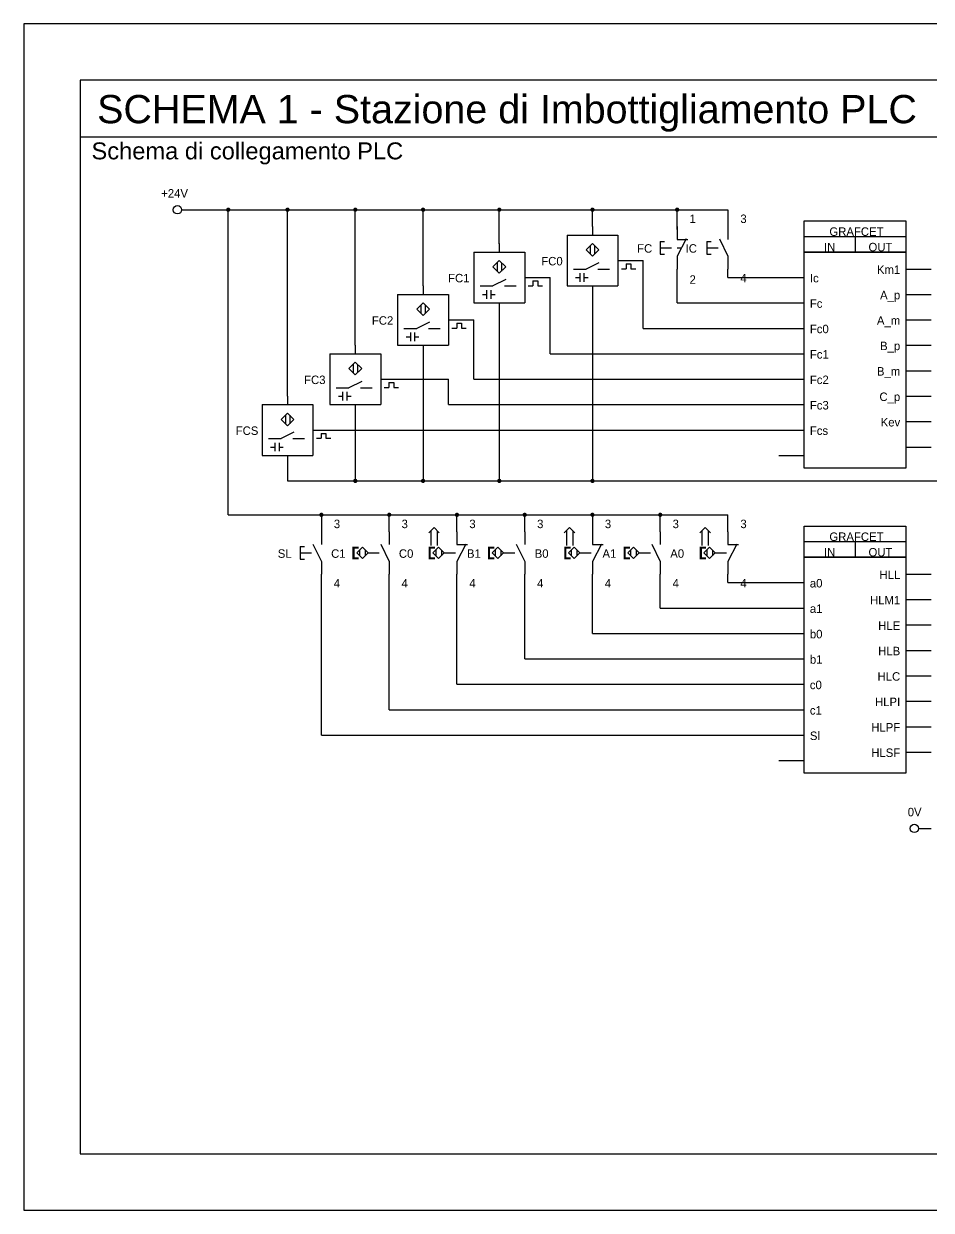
# Model space of a CAD drawing. Extents: x 1 to 1596, y -143 to 746.
# Drawn here: x 421.9 to 582.7, y -143.4 to 66.6 of the extents above; entities that cross this region are included whole.
import ezdxf
from ezdxf.enums import TextEntityAlignment as Align

# ---------------------------------------------------------------- set-up
doc = ezdxf.new("R2010")
doc.units = 0
doc.header["$MEASUREMENT"] = 0
doc.linetypes.add('AUSGEZOGEN', pattern=[0])
doc.linetypes.add('GESTRICHELT', pattern=[3, 2, -1])
for name, color, linetype in [('1', 7, 'AUSGEZOGEN'), ('LINES', 7, 'AUSGEZOGEN'), ('TCONNECTIONS', 7, 'AUSGEZOGEN')]:
    doc.layers.add(name, color=color, linetype=linetype)
for name, color, linetype, lineweight in [('Contorni', 7, 'Continuous', 30), ('FOGLIO', 30, 'Continuous', 30), ('testi', 5, 'Continuous', 13)]:
    doc.layers.add(name, color=color, linetype=linetype, lineweight=lineweight)
doc.styles.add('Testi 2', font='arial.ttf', dxfattribs={"height": 3})
doc.styles.add('Titoli', font='arial.ttf', dxfattribs={"height": 4})

# ---------------------------------------------------------------- blocks, each defined once
blk = doc.blocks.new('B2')
at = {"layer": '1', "color": 7}
for p, q in [((4.5, 38.25), (4.5, 43.75)), ((4.5, 43.75), (22.5, 43.75)), ((22.5, 43.75), (22.5, 38.25)), ((4.5, 41), (22.5, 41)), ((13.5, 41), (13.5, 38.25)), ((4.5, 0), (4.5, 38.25)), ((4.5, 38.25), (22.5, 38.25)), ((22.5, 38.25), (4.5, 38.25)), ((22.5, 38.25), (22.5, 0)), ((0, 33.75), (4.5, 33.75)), ((22.5, 35.25), (27, 35.25)), ((22.5, 30.75), (27, 30.75)), ((0, 29.25), (4.5, 29.25)), ((22.5, 26.25), (27, 26.25)), ((0, 24.75), (4.5, 24.75)), ((22.5, 21.75), (27, 21.75)), ((0, 20.25), (4.5, 20.25)), ((22.5, 17.25), (27, 17.25)), ((0, 15.75), (4.5, 15.75)), ((22.5, 12.75), (27, 12.75)), ((0, 11.25), (4.5, 11.25)), ((0, 6.75), (4.5, 6.75)), ((22.5, 8.25), (27, 8.25)), ((0, 2.25), (4.5, 2.25)), ((22.5, 3.75), (27, 3.75)), ((22.5, 0), (4.5, 0))]:
    blk.add_line(p, q, dxfattribs=at)
for s, p in [('GRAFCET', (13.75, 41.12)), ('IN', (9, 38.38)), ('OUT', (18, 38.38))]:
    blk.add_text(s, height=1.5, dxfattribs=at).set_placement(p, align=Align.CENTER)
for s, p in [('Km1', (21.5, 34.39)), ('A_p', (21.5, 29.89)), ('A_m', (21.5, 25.39)), ('B_p', (21.5, 20.89)), ('B_m', (21.5, 16.39)), ('C_p', (21.5, 11.89)), ('Kev', (21.5, 7.39))]:
    blk.add_text(s, height=1.5, dxfattribs=at).set_placement(p, align=Align.RIGHT)
for s, p in [('Ic', (5.5, 32.89)), ('Fc', (5.5, 28.39)), ('Fc0', (5.5, 23.89)), ('Fc1', (5.5, 19.39)), ('Fc2', (5.5, 14.89)), ('Fc3', (5.5, 10.39)), ('Fcs', (5.5, 5.89))]:
    blk.add_text(s, height=1.5, dxfattribs=at).set_placement(p)
blk = doc.blocks.new('B30')
at = {"layer": '1', "color": 7}
blk.add_line((2.25, 1.5), (4.5, 1.5), dxfattribs=at)
blk.add_circle((1.5, 1.5), 0.75, dxfattribs=at)
blk.add_text('  0V', height=1.5, dxfattribs=at).set_placement((1, 3.64), align=Align.CENTER)
blk = doc.blocks.new('B31')
at = {"layer": '1', "color": 7}
for p, q in [((4.5, 38.25), (4.5, 43.75)), ((4.5, 43.75), (22.5, 43.75)), ((22.5, 43.75), (22.5, 38.25)), ((4.5, 41), (22.5, 41)), ((13.5, 41), (13.5, 38.25)), ((4.5, 0), (4.5, 38.25)), ((4.5, 38.25), (22.5, 38.25)), ((22.5, 38.25), (4.5, 38.25)), ((22.5, 38.25), (22.5, 0)), ((0, 33.75), (4.5, 33.75)), ((22.5, 35.25), (27, 35.25)), ((22.5, 30.75), (27, 30.75)), ((0, 29.25), (4.5, 29.25)), ((22.5, 26.25), (27, 26.25)), ((0, 24.75), (4.5, 24.75)), ((22.5, 21.75), (27, 21.75)), ((0, 20.25), (4.5, 20.25)), ((22.5, 17.25), (27, 17.25)), ((0, 15.75), (4.5, 15.75)), ((22.5, 12.75), (27, 12.75)), ((0, 11.25), (4.5, 11.25)), ((0, 6.75), (4.5, 6.75)), ((22.5, 8.25), (27, 8.25)), ((0, 2.25), (4.5, 2.25)), ((22.5, 3.75), (27, 3.75)), ((22.5, 0), (4.5, 0))]:
    blk.add_line(p, q, dxfattribs=at)
for s, p in [('GRAFCET', (13.75, 41.12)), ('IN', (9, 38.38)), ('OUT', (18, 38.38))]:
    blk.add_text(s, height=1.5, dxfattribs=at).set_placement(p, align=Align.CENTER)
for s, p in [('HLL', (21.5, 34.39)), ('HLM1', (21.5, 29.89)), ('HLE', (21.5, 25.39)), ('HLB', (21.5, 20.89)), ('HLC', (21.5, 16.39)), ('HLPI', (21.5, 11.89)), ('HLPF', (21.5, 7.39)), ('HLSF', (21.5, 2.89))]:
    blk.add_text(s, height=1.5, dxfattribs=at).set_placement(p, align=Align.RIGHT)
for s, p in [('a0', (5.5, 32.89)), ('a1', (5.5, 28.39)), ('b0', (5.5, 23.89)), ('b1', (5.5, 19.39)), ('c0', (5.5, 14.89)), ('c1', (5.5, 10.39)), ('Sl', (5.5, 5.89))]:
    blk.add_text(s, height=1.5, dxfattribs=at).set_placement(p)
blk = doc.blocks.new('B32')
at = {"layer": '1', "color": 7}
blk.add_line((2.25, 1.5), (4.5, 1.5), dxfattribs=at)
blk.add_circle((1.5, 1.5), 0.75, dxfattribs=at)
blk.add_text('+24V', height=1.5, dxfattribs=at).set_placement((1, 3.64), align=Align.CENTER)
blk = doc.blocks.new('B33')
at = {"layer": '1', "color": 7}
for p, q in [((3, 7.5), (3, 5.25)), ((0, 4.88), (0, 2.62)), ((0, 4.88), (0.75, 4.88)), ((4.57, 5.33), (3, 2.25)), ((3, 5.25), (4.87, 5.25)), ((0, 2.62), (0.75, 2.62)), ((3, 2.25), (3, 0))]:
    blk.add_line(p, q, dxfattribs=at)
at = {"layer": '1', "color": 7, "linetype": 'GESTRICHELT'}
blk.add_line((0, 3.75), (3.75, 3.75), dxfattribs=at)
blk.add_line((0, 3.75), (3.75, 3.75), dxfattribs=at)
at = {"layer": '1', "color": 7}
for s, p in [('1', (5.75, 8.14)), ('FC', (-2.75, 2.89)), ('2', (5.75, -2.61))]:
    blk.add_text(s, height=1.5, dxfattribs=at).set_placement(p, align=Align.CENTER)
blk = doc.blocks.new('B34')
at = {"layer": 'TCONNECTIONS', "color": 7, "const_width": 0.375}
blk.add_lwpolyline([(1.3125, 1.5, 1), (1.6875, 1.5, 1)], format="xyb", close=True, dxfattribs=at)
blk = doc.blocks.new('B35')
at = {"layer": '1', "color": 7}
for p, q in [((3.75, 7.5), (3.75, 5.25)), ((0, 4.88), (0, 2.62)), ((0, 4.88), (0.75, 4.88)), ((2.25, 5.33), (3.75, 2.25)), ((0, 2.62), (0.75, 2.62)), ((3.75, 2.25), (3.75, 0))]:
    blk.add_line(p, q, dxfattribs=at)
at = {"layer": '1', "color": 7, "linetype": 'GESTRICHELT'}
blk.add_line((0, 3.75), (3, 3.75), dxfattribs=at)
blk.add_line((0, 3.75), (3, 3.75), dxfattribs=at)
at = {"layer": '1', "color": 7}
for s, p in [('3', (6.5, 8.14)), ('IC', (-2.75, 2.89)), ('4', (6.5, -2.36))]:
    blk.add_text(s, height=1.5, dxfattribs=at).set_placement(p, align=Align.CENTER)
blk = doc.blocks.new('B47')
at = {"layer": '1', "color": 7}
for p, q in [((-1.56, 8.25), (-2.5, 7.31)), ((-2.12, 7.69), (-2.12, 5.06)), ((-1.56, 8.25), (-0.62, 7.31)), ((-1, 7.69), (-1, 5.06)), ((2.5, 7.5), (2.5, 5.25)), ((-0.75, 4.75), (-1.75, 3.75)), ((-1.25, 4.25), (-1.25, 3.25)), ((-0.75, 4.75), (0.25, 3.75)), ((-0.25, 4.25), (-0.25, 3.25)), ((4.07, 5.33), (2.5, 2.25)), ((2.5, 5.25), (4.37, 5.25)), ((-1.75, 3.75), (-0.75, 2.75)), ((0.25, 3.75), (-0.75, 2.75)), ((2.5, 2.25), (2.5, 0))]:
    blk.add_line(p, q, dxfattribs=at)
at = {"layer": '1', "color": 7, "linetype": 'GESTRICHELT'}
blk.add_line((0.25, 3.75), (3.25, 3.75), dxfattribs=at)
blk.add_line((0.25, 3.75), (3.25, 3.75), dxfattribs=at)
at = {"layer": '1', "color": 7}
for points in [[(-2.13, 4.5), (-1.38, 4.88), (-2.13, 4.5), (-2.5, 4.88)], [(-2.13, 4.5), (-2.5, 4.88), (-2.13, 4.5), (-2.5, 2.62)], [(-2.5, 2.62), (-2.13, 3), (-2.5, 2.62), (-2.13, 4.5)], [(-2.13, 4.5), (-1.38, 4.5), (-2.13, 4.5), (-1.38, 4.88)], [(-2.5, 2.62), (-1.38, 2.62), (-2.5, 2.62), (-2.13, 3)], [(-1.38, 2.62), (-1.38, 3), (-1.38, 2.62), (-2.13, 3)]]:
    blk.add_solid(points, dxfattribs=at)
for s, p in [('3', (5.25, 8.14)), ('A0', (-6.5, 2.89)), ('4', (5.25, -2.36))]:
    blk.add_text(s, height=1.5, dxfattribs=at).set_placement(p, align=Align.CENTER)
blk = doc.blocks.new('B48')
at = {"layer": '1', "color": 7}
for p, q in [((2.5, 7.5), (2.5, 5.25)), ((-2.25, 4.75), (-3.25, 3.75)), ((-2.75, 4.25), (-2.75, 3.25)), ((-2.25, 4.75), (-1.25, 3.75)), ((-1.75, 4.25), (-1.75, 3.25)), ((1, 5.33), (2.5, 2.25)), ((-3.25, 3.75), (-2.25, 2.75)), ((-1.25, 3.75), (-2.25, 2.75)), ((2.5, 2.25), (2.5, 0))]:
    blk.add_line(p, q, dxfattribs=at)
at = {"layer": '1', "color": 7, "linetype": 'GESTRICHELT'}
blk.add_line((-1.25, 3.75), (1.75, 3.75), dxfattribs=at)
blk.add_line((-1.25, 3.75), (1.75, 3.75), dxfattribs=at)
at = {"layer": '1', "color": 7}
for points in [[(-3.63, 4.5), (-2.88, 4.88), (-3.63, 4.5), (-4, 4.88)], [(-3.63, 4.5), (-4, 4.88), (-3.63, 4.5), (-4, 2.62)], [(-4, 2.62), (-3.63, 3), (-4, 2.62), (-3.63, 4.5)], [(-3.63, 4.5), (-2.88, 4.5), (-3.63, 4.5), (-2.88, 4.88)], [(-4, 2.62), (-2.88, 2.62), (-4, 2.62), (-3.63, 3)], [(-2.88, 2.62), (-2.88, 3), (-2.88, 2.62), (-3.63, 3)]]:
    blk.add_solid(points, dxfattribs=at)
for s, p in [('3', (5.25, 8.14)), ('A1', (-6.5, 2.89)), ('4', (5.25, -2.36))]:
    blk.add_text(s, height=1.5, dxfattribs=at).set_placement(p, align=Align.CENTER)
blk = doc.blocks.new('B49')
at = {"layer": 'TCONNECTIONS', "color": 7, "const_width": 0.375}
blk.add_lwpolyline([(1.3125, 1.5, 1), (1.6875, 1.5, 1)], format="xyb", close=True, dxfattribs=at)
blk = doc.blocks.new('B50')
at = {"layer": 'TCONNECTIONS', "color": 7, "const_width": 0.375}
blk.add_lwpolyline([(1.3125, 1.5, 1), (1.6875, 1.5, 1)], format="xyb", close=True, dxfattribs=at)
blk = doc.blocks.new('B51')
at = {"layer": '1', "color": 7}
for p, q in [((-1.56, 8.25), (-2.5, 7.31)), ((-2.12, 7.69), (-2.12, 5.06)), ((-1.56, 8.25), (-0.62, 7.31)), ((-1, 7.69), (-1, 5.06)), ((2.5, 7.5), (2.5, 5.25)), ((-0.75, 4.75), (-1.75, 3.75)), ((-1.25, 4.25), (-1.25, 3.25)), ((-0.75, 4.75), (0.25, 3.75)), ((-0.25, 4.25), (-0.25, 3.25)), ((4.07, 5.33), (2.5, 2.25)), ((2.5, 5.25), (4.37, 5.25)), ((-1.75, 3.75), (-0.75, 2.75)), ((0.25, 3.75), (-0.75, 2.75)), ((2.5, 2.25), (2.5, 0))]:
    blk.add_line(p, q, dxfattribs=at)
at = {"layer": '1', "color": 7, "linetype": 'GESTRICHELT'}
blk.add_line((0.25, 3.75), (3.25, 3.75), dxfattribs=at)
blk.add_line((0.25, 3.75), (3.25, 3.75), dxfattribs=at)
at = {"layer": '1', "color": 7}
for points in [[(-2.13, 4.5), (-1.38, 4.88), (-2.13, 4.5), (-2.5, 4.88)], [(-2.13, 4.5), (-2.5, 4.88), (-2.13, 4.5), (-2.5, 2.62)], [(-2.5, 2.62), (-2.13, 3), (-2.5, 2.62), (-2.13, 4.5)], [(-2.13, 4.5), (-1.38, 4.5), (-2.13, 4.5), (-1.38, 4.88)], [(-2.5, 2.62), (-1.38, 2.62), (-2.5, 2.62), (-2.13, 3)], [(-1.38, 2.62), (-1.38, 3), (-1.38, 2.62), (-2.13, 3)]]:
    blk.add_solid(points, dxfattribs=at)
for s, p in [('3', (5.25, 8.14)), ('B0', (-6.5, 2.89)), ('4', (5.25, -2.36))]:
    blk.add_text(s, height=1.5, dxfattribs=at).set_placement(p, align=Align.CENTER)
blk = doc.blocks.new('B52')
at = {"layer": '1', "color": 7}
for p, q in [((2.5, 7.5), (2.5, 5.25)), ((-2.25, 4.75), (-3.25, 3.75)), ((-2.75, 4.25), (-2.75, 3.25)), ((-2.25, 4.75), (-1.25, 3.75)), ((-1.75, 4.25), (-1.75, 3.25)), ((1, 5.33), (2.5, 2.25)), ((-3.25, 3.75), (-2.25, 2.75)), ((-1.25, 3.75), (-2.25, 2.75)), ((2.5, 2.25), (2.5, 0))]:
    blk.add_line(p, q, dxfattribs=at)
at = {"layer": '1', "color": 7, "linetype": 'GESTRICHELT'}
blk.add_line((-1.25, 3.75), (1.75, 3.75), dxfattribs=at)
blk.add_line((-1.25, 3.75), (1.75, 3.75), dxfattribs=at)
at = {"layer": '1', "color": 7}
for points in [[(-3.63, 4.5), (-2.88, 4.88), (-3.63, 4.5), (-4, 4.88)], [(-3.63, 4.5), (-4, 4.88), (-3.63, 4.5), (-4, 2.62)], [(-4, 2.62), (-3.63, 3), (-4, 2.62), (-3.63, 4.5)], [(-3.63, 4.5), (-2.88, 4.5), (-3.63, 4.5), (-2.88, 4.88)], [(-4, 2.62), (-2.88, 2.62), (-4, 2.62), (-3.63, 3)], [(-2.88, 2.62), (-2.88, 3), (-2.88, 2.62), (-3.63, 3)]]:
    blk.add_solid(points, dxfattribs=at)
for s, p in [('3', (5.25, 8.14)), ('B1', (-6.5, 2.89)), ('4', (5.25, -2.36))]:
    blk.add_text(s, height=1.5, dxfattribs=at).set_placement(p, align=Align.CENTER)
blk = doc.blocks.new('B53')
at = {"layer": 'TCONNECTIONS', "color": 7, "const_width": 0.375}
blk.add_lwpolyline([(1.3125, 1.5, 1), (1.6875, 1.5, 1)], format="xyb", close=True, dxfattribs=at)
blk = doc.blocks.new('B54')
at = {"layer": '1', "color": 7}
for p, q in [((-1.56, 8.25), (-2.5, 7.31)), ((-2.12, 7.69), (-2.12, 5.06)), ((-1.56, 8.25), (-0.62, 7.31)), ((-1, 7.69), (-1, 5.06)), ((2.5, 7.5), (2.5, 5.25)), ((-0.75, 4.75), (-1.75, 3.75)), ((-1.25, 4.25), (-1.25, 3.25)), ((-0.75, 4.75), (0.25, 3.75)), ((-0.25, 4.25), (-0.25, 3.25)), ((4.07, 5.33), (2.5, 2.25)), ((2.5, 5.25), (4.37, 5.25)), ((-1.75, 3.75), (-0.75, 2.75)), ((0.25, 3.75), (-0.75, 2.75)), ((2.5, 2.25), (2.5, 0))]:
    blk.add_line(p, q, dxfattribs=at)
at = {"layer": '1', "color": 7, "linetype": 'GESTRICHELT'}
blk.add_line((0.25, 3.75), (3.25, 3.75), dxfattribs=at)
blk.add_line((0.25, 3.75), (3.25, 3.75), dxfattribs=at)
at = {"layer": '1', "color": 7}
for points in [[(-2.13, 4.5), (-1.38, 4.88), (-2.13, 4.5), (-2.5, 4.88)], [(-2.13, 4.5), (-2.5, 4.88), (-2.13, 4.5), (-2.5, 2.62)], [(-2.5, 2.62), (-2.13, 3), (-2.5, 2.62), (-2.13, 4.5)], [(-2.13, 4.5), (-1.38, 4.5), (-2.13, 4.5), (-1.38, 4.88)], [(-2.5, 2.62), (-1.38, 2.62), (-2.5, 2.62), (-2.13, 3)], [(-1.38, 2.62), (-1.38, 3), (-1.38, 2.62), (-2.13, 3)]]:
    blk.add_solid(points, dxfattribs=at)
for s, p in [('3', (5.25, 8.14)), ('C0', (-6.5, 2.89)), ('4', (5.25, -2.36))]:
    blk.add_text(s, height=1.5, dxfattribs=at).set_placement(p, align=Align.CENTER)
blk = doc.blocks.new('B55')
at = {"layer": 'TCONNECTIONS', "color": 7, "const_width": 0.375}
blk.add_lwpolyline([(1.3125, 1.5, 1), (1.6875, 1.5, 1)], format="xyb", close=True, dxfattribs=at)
blk = doc.blocks.new('B56')
at = {"layer": '1', "color": 7}
for p, q in [((2.5, 7.5), (2.5, 5.25)), ((-2.25, 4.75), (-3.25, 3.75)), ((-2.75, 4.25), (-2.75, 3.25)), ((-2.25, 4.75), (-1.25, 3.75)), ((-1.75, 4.25), (-1.75, 3.25)), ((1, 5.33), (2.5, 2.25)), ((-3.25, 3.75), (-2.25, 2.75)), ((-1.25, 3.75), (-2.25, 2.75)), ((2.5, 2.25), (2.5, 0))]:
    blk.add_line(p, q, dxfattribs=at)
at = {"layer": '1', "color": 7, "linetype": 'GESTRICHELT'}
blk.add_line((-1.25, 3.75), (1.75, 3.75), dxfattribs=at)
blk.add_line((-1.25, 3.75), (1.75, 3.75), dxfattribs=at)
at = {"layer": '1', "color": 7}
for points in [[(-3.63, 4.5), (-2.88, 4.88), (-3.63, 4.5), (-4, 4.88)], [(-3.63, 4.5), (-4, 4.88), (-3.63, 4.5), (-4, 2.62)], [(-4, 2.62), (-3.63, 3), (-4, 2.62), (-3.63, 4.5)], [(-3.63, 4.5), (-2.88, 4.5), (-3.63, 4.5), (-2.88, 4.88)], [(-4, 2.62), (-2.88, 2.62), (-4, 2.62), (-3.63, 3)], [(-2.88, 2.62), (-2.88, 3), (-2.88, 2.62), (-3.63, 3)]]:
    blk.add_solid(points, dxfattribs=at)
for s, p in [('3', (5.25, 8.14)), ('C1', (-6.5, 2.89)), ('4', (5.25, -2.36))]:
    blk.add_text(s, height=1.5, dxfattribs=at).set_placement(p, align=Align.CENTER)
blk = doc.blocks.new('B57')
at = {"layer": 'TCONNECTIONS', "color": 7, "const_width": 0.375}
blk.add_lwpolyline([(1.3125, 1.5, 1), (1.6875, 1.5, 1)], format="xyb", close=True, dxfattribs=at)
blk = doc.blocks.new('B58')
at = {"layer": '1', "color": 7}
for p, q in [((3.75, 7.5), (3.75, 5.25)), ((0, 4.88), (0, 2.62)), ((0, 4.88), (0.75, 4.88)), ((2.25, 5.33), (3.75, 2.25)), ((0, 2.62), (0.75, 2.62)), ((3.75, 2.25), (3.75, 0))]:
    blk.add_line(p, q, dxfattribs=at)
at = {"layer": '1', "color": 7, "linetype": 'GESTRICHELT'}
blk.add_line((0, 3.75), (3, 3.75), dxfattribs=at)
blk.add_line((0, 3.75), (3, 3.75), dxfattribs=at)
at = {"layer": '1', "color": 7}
for s, p in [('3', (6.5, 8.14)), ('SL', (-2.75, 2.89)), ('4', (6.5, -2.36))]:
    blk.add_text(s, height=1.5, dxfattribs=at).set_placement(p, align=Align.CENTER)
blk = doc.blocks.new('B62')
at = {"layer": '1', "color": 7}
for p, q in [((0, 10.5), (0, 1.5)), ((0, 10.5), (9, 10.5)), ((4.5, 12), (4.5, 10.5)), ((9, 10.5), (9, 1.5)), ((4.5, 9), (3.37, 7.88)), ((4.12, 8.62), (4.12, 7.12)), ((4.5, 9), (5.63, 7.88)), ((4.88, 8.62), (4.88, 7.12)), ((3.37, 7.88), (4.5, 6.75)), ((5.63, 7.88), (4.5, 6.75)), ((1.12, 4.5), (3.19, 4.5)), ((3, 4.5), (3.37, 4.5)), ((5.63, 5.62), (3.37, 4.5)), ((5.44, 4.5), (7.5, 4.5)), ((9, 6), (12, 6)), ((9.62, 4.54), (10.46, 4.54)), ((10.46, 5.39), (10.46, 4.54)), ((10.46, 5.39), (11.31, 5.39)), ((11.31, 5.39), (11.31, 4.54)), ((11.31, 4.54), (12.15, 4.54)), ((1.5, 3), (2.25, 3)), ((2.25, 3.75), (2.25, 2.25)), ((3, 3.75), (3, 2.25)), ((3, 3), (3.75, 3)), ((0, 1.5), (9, 1.5)), ((4.5, 1.5), (4.5, 0)), ((4.5, 1.5), (4.5, 0))]:
    blk.add_line(p, q, dxfattribs=at)
blk.add_text('FC0', height=1.5, dxfattribs=at).set_placement((-2.67, 5.14), align=Align.CENTER)
blk = doc.blocks.new('B63')
at = {"layer": '1', "color": 7}
for p, q in [((0, 10.5), (0, 1.5)), ((0, 10.5), (9, 10.5)), ((4.5, 12), (4.5, 10.5)), ((9, 10.5), (9, 1.5)), ((4.5, 9), (3.37, 7.88)), ((4.12, 8.62), (4.12, 7.12)), ((4.5, 9), (5.63, 7.88)), ((4.88, 8.62), (4.88, 7.12)), ((3.37, 7.88), (4.5, 6.75)), ((5.63, 7.88), (4.5, 6.75)), ((1.12, 4.5), (3.19, 4.5)), ((3, 4.5), (3.37, 4.5)), ((5.63, 5.62), (3.37, 4.5)), ((5.44, 4.5), (7.5, 4.5)), ((9, 6), (12, 6)), ((9.62, 4.54), (10.46, 4.54)), ((10.46, 5.39), (10.46, 4.54)), ((10.46, 5.39), (11.31, 5.39)), ((11.31, 5.39), (11.31, 4.54)), ((11.31, 4.54), (12.15, 4.54)), ((1.5, 3), (2.25, 3)), ((2.25, 3.75), (2.25, 2.25)), ((3, 3.75), (3, 2.25)), ((3, 3), (3.75, 3)), ((0, 1.5), (9, 1.5)), ((4.5, 1.5), (4.5, 0)), ((4.5, 1.5), (4.5, 0))]:
    blk.add_line(p, q, dxfattribs=at)
blk.add_text('FC2', height=1.5, dxfattribs=at).set_placement((-2.67, 5.14), align=Align.CENTER)
blk = doc.blocks.new('B64')
at = {"layer": '1', "color": 7}
for p, q in [((0, 10.5), (0, 1.5)), ((0, 10.5), (9, 10.5)), ((4.5, 12), (4.5, 10.5)), ((9, 10.5), (9, 1.5)), ((4.5, 9), (3.37, 7.88)), ((4.12, 8.62), (4.12, 7.12)), ((4.5, 9), (5.63, 7.88)), ((4.88, 8.62), (4.88, 7.12)), ((3.37, 7.88), (4.5, 6.75)), ((5.63, 7.88), (4.5, 6.75)), ((1.12, 4.5), (3.19, 4.5)), ((3, 4.5), (3.37, 4.5)), ((5.63, 5.62), (3.37, 4.5)), ((5.44, 4.5), (7.5, 4.5)), ((9, 6), (12, 6)), ((9.62, 4.54), (10.46, 4.54)), ((10.46, 5.39), (10.46, 4.54)), ((10.46, 5.39), (11.31, 5.39)), ((11.31, 5.39), (11.31, 4.54)), ((11.31, 4.54), (12.15, 4.54)), ((1.5, 3), (2.25, 3)), ((2.25, 3.75), (2.25, 2.25)), ((3, 3.75), (3, 2.25)), ((3, 3), (3.75, 3)), ((0, 1.5), (9, 1.5)), ((4.5, 1.5), (4.5, 0)), ((4.5, 1.5), (4.5, 0))]:
    blk.add_line(p, q, dxfattribs=at)
blk.add_text('FC1', height=1.5, dxfattribs=at).set_placement((-2.67, 5.14), align=Align.CENTER)
blk = doc.blocks.new('B65')
at = {"layer": '1', "color": 7}
for p, q in [((0, 10.5), (0, 1.5)), ((0, 10.5), (9, 10.5)), ((4.5, 12), (4.5, 10.5)), ((9, 10.5), (9, 1.5)), ((4.5, 9), (3.37, 7.88)), ((4.12, 8.62), (4.12, 7.12)), ((4.5, 9), (5.63, 7.88)), ((4.88, 8.62), (4.88, 7.12)), ((3.37, 7.88), (4.5, 6.75)), ((5.63, 7.88), (4.5, 6.75)), ((1.12, 4.5), (3.19, 4.5)), ((3, 4.5), (3.37, 4.5)), ((5.63, 5.62), (3.37, 4.5)), ((5.44, 4.5), (7.5, 4.5)), ((9, 6), (12, 6)), ((9.62, 4.54), (10.46, 4.54)), ((10.46, 5.39), (10.46, 4.54)), ((10.46, 5.39), (11.31, 5.39)), ((11.31, 5.39), (11.31, 4.54)), ((11.31, 4.54), (12.15, 4.54)), ((1.5, 3), (2.25, 3)), ((2.25, 3.75), (2.25, 2.25)), ((3, 3.75), (3, 2.25)), ((3, 3), (3.75, 3)), ((0, 1.5), (9, 1.5)), ((4.5, 1.5), (4.5, 0)), ((4.5, 1.5), (4.5, 0))]:
    blk.add_line(p, q, dxfattribs=at)
blk.add_text('FC3', height=1.5, dxfattribs=at).set_placement((-2.67, 5.14), align=Align.CENTER)
blk = doc.blocks.new('B66')
at = {"layer": '1', "color": 7}
for p, q in [((0, 10.5), (0, 1.5)), ((0, 10.5), (9, 10.5)), ((4.5, 12), (4.5, 10.5)), ((9, 10.5), (9, 1.5)), ((4.5, 9), (3.37, 7.88)), ((4.12, 8.62), (4.12, 7.12)), ((4.5, 9), (5.63, 7.88)), ((4.88, 8.62), (4.88, 7.12)), ((3.37, 7.88), (4.5, 6.75)), ((5.63, 7.88), (4.5, 6.75)), ((1.12, 4.5), (3.19, 4.5)), ((3, 4.5), (3.37, 4.5)), ((5.63, 5.62), (3.37, 4.5)), ((5.44, 4.5), (7.5, 4.5)), ((9, 6), (12, 6)), ((9.62, 4.54), (10.46, 4.54)), ((10.46, 5.39), (10.46, 4.54)), ((10.46, 5.39), (11.31, 5.39)), ((11.31, 5.39), (11.31, 4.54)), ((11.31, 4.54), (12.15, 4.54)), ((1.5, 3), (2.25, 3)), ((2.25, 3.75), (2.25, 2.25)), ((3, 3.75), (3, 2.25)), ((3, 3), (3.75, 3)), ((0, 1.5), (9, 1.5)), ((4.5, 1.5), (4.5, 0)), ((4.5, 1.5), (4.5, 0))]:
    blk.add_line(p, q, dxfattribs=at)
blk.add_text('FCS', height=1.5, dxfattribs=at).set_placement((-2.67, 5.14), align=Align.CENTER)
blk = doc.blocks.new('B67')
at = {"layer": 'TCONNECTIONS', "color": 7, "const_width": 0.375}
blk.add_lwpolyline([(1.3125, 1.5, 1), (1.6875, 1.5, 1)], format="xyb", close=True, dxfattribs=at)
blk = doc.blocks.new('B68')
at = {"layer": 'TCONNECTIONS', "color": 7, "const_width": 0.375}
blk.add_lwpolyline([(1.3125, 1.5, 1), (1.6875, 1.5, 1)], format="xyb", close=True, dxfattribs=at)
blk = doc.blocks.new('B69')
at = {"layer": 'TCONNECTIONS', "color": 7, "const_width": 0.375}
blk.add_lwpolyline([(1.3125, 1.5, 1), (1.6875, 1.5, 1)], format="xyb", close=True, dxfattribs=at)
blk = doc.blocks.new('B70')
at = {"layer": 'TCONNECTIONS', "color": 7, "const_width": 0.375}
blk.add_lwpolyline([(1.3125, 1.5, 1), (1.6875, 1.5, 1)], format="xyb", close=True, dxfattribs=at)
blk = doc.blocks.new('B71')
at = {"layer": 'TCONNECTIONS', "color": 7, "const_width": 0.375}
blk.add_lwpolyline([(1.3125, 1.5, 1), (1.6875, 1.5, 1)], format="xyb", close=True, dxfattribs=at)
blk = doc.blocks.new('B72')
at = {"layer": 'TCONNECTIONS', "color": 7, "const_width": 0.375}
blk.add_lwpolyline([(1.3125, 1.5, 1), (1.6875, 1.5, 1)], format="xyb", close=True, dxfattribs=at)
blk = doc.blocks.new('B73')
at = {"layer": 'TCONNECTIONS', "color": 7, "const_width": 0.375}
blk.add_lwpolyline([(1.3125, 1.5, 1), (1.6875, 1.5, 1)], format="xyb", close=True, dxfattribs=at)
blk = doc.blocks.new('B75')
at = {"layer": 'TCONNECTIONS', "color": 7, "const_width": 0.375}
blk.add_lwpolyline([(1.3125, 1.5, 1), (1.6875, 1.5, 1)], format="xyb", close=True, dxfattribs=at)
blk = doc.blocks.new('B76')
at = {"layer": 'TCONNECTIONS', "color": 7, "const_width": 0.375}
blk.add_lwpolyline([(1.3125, 1.5, 1), (1.6875, 1.5, 1)], format="xyb", close=True, dxfattribs=at)
blk = doc.blocks.new('B77')
at = {"layer": 'TCONNECTIONS', "color": 7, "const_width": 0.375}
blk.add_lwpolyline([(1.3125, 1.5, 1), (1.6875, 1.5, 1)], format="xyb", close=True, dxfattribs=at)
blk = doc.blocks.new('B78')
at = {"layer": 'TCONNECTIONS', "color": 7, "const_width": 0.375}
blk.add_lwpolyline([(1.3125, 1.5, 1), (1.6875, 1.5, 1)], format="xyb", close=True, dxfattribs=at)

msp = doc.modelspace()

# ---------------------------------------------------------------- linework, layer by layer
at = {"layer": 'Contorni', "linetype": 'Continuous'}
msp.add_line((431.93, 46.6), (708.93, 46.6), dxfattribs=at)
at = {"layer": 'FOGLIO', "ltscale": 0.6}
for p, q in [((718.93, 66.6), (421.93, 66.6)), ((421.93, 66.6), (421.93, -143.4)), ((421.93, -143.4), (718.93, -143.4))]:
    msp.add_line(p, q, dxfattribs=at)
at = {"layer": 'FOGLIO'}
for p, q in [((431.93, 56.6), (431.93, -133.4)), ((708.93, 56.6), (431.93, 56.6)), ((431.93, -133.4), (708.93, -133.4))]:
    msp.add_line(p, q, dxfattribs=at)
at = {"layer": 'LINES', "color": 7}
for p, q in [((452.15, 33.69), (452.15, 33.69)), ((452.15, 33.69), (458.15, 33.69)), ((458.15, -20.31), (458.15, 33.69)), ((458.15, 33.69), (458.15, 33.69)), ((458.15, 33.69), (468.65, 33.69)), ((468.65, 0.69), (468.65, 33.69)), ((468.65, 33.69), (468.65, 33.69)), ((468.65, 33.69), (480.65, 33.69)), ((468.65, 33.69), (468.65, 33.69)), ((480.65, 27.62), (480.65, 33.69)), ((480.65, 33.69), (492.65, 33.69)), ((480.65, 33.69), (480.65, 33.69)), ((492.65, 27.62), (492.65, 33.69)), ((492.65, 33.69), (506.15, 33.69)), ((492.65, 33.69), (492.65, 33.69)), ((506.15, 27.62), (506.15, 33.69)), ((506.15, 33.69), (506.15, 33.69)), ((506.15, 33.69), (522.65, 33.69)), ((506.15, 33.69), (506.15, 33.69)), ((522.65, 32.19), (522.65, 33.69)), ((522.65, 33.69), (537.65, 33.69)), ((537.65, 30.19), (537.65, 33.69)), ((537.65, 33.69), (546.65, 33.69)), ((537.65, 33.69), (537.65, 33.69)), ((546.65, 33.69), (546.65, 30.69)), ((522.65, 30.69), (522.65, 32.19)), ((522.65, 32.19), (522.65, 32.19)), ((537.65, 30.69), (537.65, 30.19)), ((537.65, 30.19), (537.65, 30.19)), ((546.65, 30.69), (546.65, 30.69)), ((480.65, 9.69), (480.65, 27.62)), ((480.65, 27.62), (480.65, 27.62)), ((492.65, 20.19), (492.65, 27.62)), ((492.65, 27.62), (492.65, 27.62)), ((506.15, 27.69), (506.15, 27.62)), ((506.15, 27.62), (506.15, 27.62)), ((530.15, 24.69), (531.65, 24.69)), ((531.65, 12.69), (531.65, 24.69)), ((537.65, 17.19), (537.65, 23.19)), ((546.65, 21.69), (546.65, 23.19)), ((546.65, 23.19), (546.65, 23.19)), ((513.65, 21.69), (515.15, 21.69)), ((515.15, 8.19), (515.15, 21.69)), ((546.65, 21.69), (555.65, 21.69)), ((522.65, 18.69), (522.65, 2.19)), ((537.65, 17.19), (555.65, 17.19)), ((506.15, 15.69), (506.15, 0.69)), ((500.15, 14.19), (501.65, 14.19)), ((501.65, 3.69), (501.65, 14.19)), ((531.65, 12.69), (555.65, 12.69)), ((492.65, 8.19), (492.65, -2.31)), ((515.15, 8.19), (555.65, 8.19)), ((488.15, 3.69), (497.15, 3.69)), ((497.15, -0.81), (497.15, 3.69)), ((501.65, 3.69), (555.65, 3.69)), ((522.65, 2.19), (522.65, 2.19)), ((522.65, 2.19), (522.65, -14.31)), ((506.15, 0.69), (506.15, 0.69)), ((506.15, 0.69), (506.15, -14.31)), ((497.15, -0.81), (555.65, -0.81)), ((480.65, -2.31), (480.65, -8.31)), ((492.65, -2.31), (492.65, -2.31)), ((492.65, -2.31), (492.65, -14.31)), ((476.15, -5.31), (522.65, -5.31)), ((522.65, -5.31), (555.65, -5.31)), ((522.65, -5.31), (522.65, -5.31)), ((480.65, -8.31), (480.65, -8.31)), ((480.65, -8.31), (480.65, -14.31)), ((468.65, -11.31), (468.65, -11.31)), ((468.65, -11.31), (468.65, -14.31)), ((468.65, -14.31), (480.65, -14.31)), ((480.65, -14.31), (492.65, -14.31)), ((492.65, -14.31), (492.65, -14.31)), ((492.65, -14.31), (506.15, -14.31)), ((506.15, -14.31), (506.15, -14.31)), ((506.15, -14.31), (522.65, -14.31)), ((522.65, -14.31), (522.65, -14.31)), ((522.65, -14.31), (596.15, -14.31)), ((458.15, -20.31), (474.65, -20.31)), ((474.65, -20.31), (486.65, -20.31)), ((474.65, -20.31), (474.65, -20.31)), ((474.65, -20.31), (474.65, -20.31)), ((474.65, -20.31), (474.65, -23.31)), ((486.65, -20.31), (498.65, -20.31)), ((486.65, -20.31), (486.65, -20.31)), ((486.65, -20.81), (486.65, -20.31)), ((486.65, -23.31), (486.65, -20.81)), ((486.65, -20.81), (486.65, -20.81)), ((498.65, -20.31), (510.65, -20.31)), ((498.65, -20.31), (498.65, -20.31)), ((498.65, -20.81), (498.65, -20.31)), ((498.65, -23.31), (498.65, -20.81)), ((498.65, -20.81), (498.65, -20.81)), ((510.65, -20.31), (522.65, -20.31)), ((510.65, -20.31), (510.65, -20.31)), ((510.65, -20.81), (510.65, -20.31)), ((510.65, -23.31), (510.65, -20.81)), ((510.65, -20.81), (510.65, -20.81)), ((522.65, -20.31), (534.65, -20.31)), ((522.65, -20.31), (522.65, -20.31)), ((522.65, -20.31), (522.65, -20.81)), ((522.65, -20.81), (522.65, -20.81)), ((522.65, -20.81), (522.65, -23.31)), ((534.65, -20.31), (546.65, -20.31)), ((534.65, -20.81), (534.65, -20.31)), ((534.65, -23.31), (534.65, -20.81)), ((534.65, -20.81), (534.65, -20.81)), ((546.65, -23.31), (546.65, -20.31)), ((474.65, -23.31), (474.65, -23.31)), ((474.65, -59.31), (474.65, -30.81)), ((474.65, -30.81), (474.65, -30.81)), ((486.65, -54.81), (486.65, -30.81)), ((486.65, -30.81), (486.65, -30.81)), ((498.65, -50.31), (498.65, -30.81)), ((498.65, -30.81), (498.65, -30.81)), ((510.65, -45.81), (510.65, -30.81)), ((510.65, -30.81), (510.65, -30.81)), ((522.65, -41.31), (522.65, -30.81)), ((522.65, -30.81), (522.65, -30.81)), ((534.65, -36.81), (534.65, -30.81)), ((534.65, -30.81), (534.65, -30.81)), ((546.65, -32.31), (546.65, -30.81)), ((546.65, -32.31), (555.65, -32.31)), ((534.65, -36.81), (555.65, -36.81)), ((522.65, -41.31), (555.65, -41.31)), ((510.65, -45.81), (555.65, -45.81)), ((498.65, -50.31), (555.65, -50.31)), ((486.65, -54.81), (555.65, -54.81)), ((474.65, -59.31), (555.65, -59.31))]:
    msp.add_line(p, q, dxfattribs=at)

# ---------------------------------------------------------------- block references
at = {"layer": '1'}
for name, p in [('B32', (447.65, 32.19)), ('B73', (456.65, 32.19)), ('B70', (467.15, 32.19)), ('B69', (479.15, 32.19)), ('B68', (491.15, 32.19)), ('B67', (504.65, 32.19)), ('B71', (521.15, 32.19)), ('B34', (536.15, 32.19)), ('B33', (534.65, 23.19)), ('B35', (542.9, 23.19)), ('B2', (555.65, -12.06)), ('B62', (518.15, 18.69)), ('B64', (501.65, 15.69)), ('B63', (488.15, 8.19)), ('B65', (476.15, -2.31)), ('B66', (464.15, -11.31)), ('B75', (479.15, -15.81)), ('B76', (491.15, -15.81)), ('B77', (504.65, -15.81)), ('B78', (521.15, -15.81)), ('B72', (473.15, -21.81)), ('B57', (485.15, -21.81)), ('B55', (497.15, -21.81)), ('B53', (509.15, -21.81)), ('B50', (521.15, -21.81)), ('B49', (533.15, -21.81)), ('B58', (470.9, -30.81)), ('B56', (484.15, -30.81)), ('B54', (496.15, -30.81)), ('B52', (508.15, -30.81)), ('B51', (520.15, -30.81)), ('B48', (532.15, -30.81)), ('B47', (544.15, -30.81)), ('B31', (555.65, -66.06)), ('B30', (578.15, -77.31))]:
    msp.add_blockref(name, p, dxfattribs=at)

# ---------------------------------------------------------------- texts
at = {"layer": 'testi', "ltscale": 0.25}
for s, height, style, p in [('SCHEMA 1 - Stazione di Imbottigliamento PLC', 5, 'Titoli', (434.93, 48.99)), ('Schema di collegamento PLC', 3, 'Testi 2', (433.93, 42.6))]:
    msp.add_text(s, height=height, dxfattribs=dict(at, style=style)).set_placement(p)

doc.saveas('drawing.dxf')
